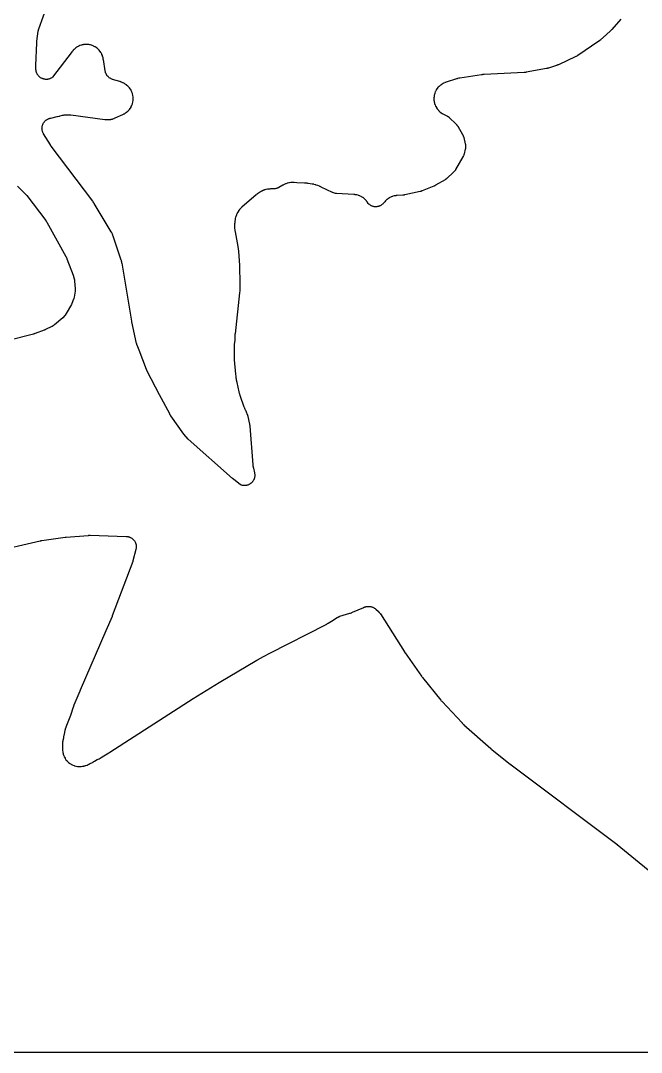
# Model space of a CAD drawing. Header units: millimetres. Extents: x 0 to 300, y 0 to 300.
# Drawn here: x 90.2 to 180.5, y -0.1 to 150 of the extents above; entities that cross this region are included whole.
import ezdxf

# ---------------------------------------------------------------- set-up
doc = ezdxf.new("R2010")
doc.units = ezdxf.units.MM
doc.layers.add('CUT', color=7, linetype='CONTINUOUS')

msp = doc.modelspace()

# ---------------------------------------------------------------- linework, layer by layer
at = {"layer": 'CUT'}
for points in [[(298.5045, -0.0625), (1.4375, -0.0625), (0.5522, -0.0625), (0.4788, -0.0589), (0.4206, -0.0503), (0.3635, -0.036), (0.3082, -0.0162), (0.255, 0.009), (0.2046, 0.0392), (0.1573, 0.0743), (0.1137, 0.1137), (0.0743, 0.1573), (0.0392, 0.2046), (0.009, 0.255), (-0.0162, 0.3082), (-0.036, 0.3635), (-0.0503, 0.4206), (-0.0589, 0.4788), (-0.0625, 0.5522), (-0.0625, 1.4375), (-0.0625, 298.5625)], [(177.4801, 150.1901), (176.1773, 148.7105), (176.1692, 148.7015), (176.1502, 148.6804), (176.142, 148.6715), (176.1319, 148.6606), (176.1235, 148.6518), (176.1039, 148.6312), (176.1018, 148.629), (176.086, 148.6133), (176.0774, 148.6049), (176.0669, 148.5946), (176.0582, 148.5863), (176.0378, 148.5671), (176.0289, 148.5589), (175.3474, 147.9329), (174.5329, 147.1881), (174.5207, 147.1771), (174.492, 147.1518), (174.4797, 147.1411), (174.4644, 147.1282), (174.4545, 147.1198), (174.4444, 147.1117), (174.4296, 147.1), (174.4165, 147.0899), (174.3859, 147.0665), (174.3727, 147.0566), (174.3564, 147.0447), (174.343, 147.0351), (174.3115, 147.0129), (174.2979, 147.0035), (171.2263, 144.9196), (171.2188, 144.9146), (171.2071, 144.9069), (171.1819, 144.8909), (171.1255, 144.8565), (171.1059, 144.845), (171.0782, 144.83), (171.0039, 144.7918), (170.9717, 144.776), (168.4354, 143.5954), (168.4226, 143.5895), (168.3926, 143.5762), (168.38, 143.5706), (168.3644, 143.564), (168.3515, 143.5586), (168.3213, 143.5462), (168.3083, 143.541), (168.2934, 143.5351), (168.2804, 143.5301), (168.2498, 143.5187), (168.2367, 143.5139), (168.2206, 143.5082), (168.2074, 143.5036), (168.1766, 143.4931), (168.1633, 143.4888), (166.9568, 143.1005), (166.943, 143.0962), (166.9107, 143.0864), (166.8968, 143.0823), (166.8798, 143.0774), (166.8658, 143.0735), (166.8331, 143.0647), (166.8191, 143.0611), (166.803, 143.057), (166.7889, 143.0536), (166.756, 143.0458), (166.7419, 143.0426), (166.7246, 143.0389), (166.7104, 143.0359), (166.6772, 143.0292), (166.663, 143.0265), (163.7418, 142.4874), (163.727, 142.4848), (163.6925, 142.4791), (163.6777, 142.4767), (163.6596, 142.474), (163.6448, 142.4719), (163.6101, 142.4673), (163.5953, 142.4654), (163.5782, 142.4634), (163.5633, 142.4618), (163.5285, 142.4583), (163.5135, 142.457), (163.4953, 142.4555), (163.4804, 142.4544), (163.4455, 142.4521), (163.4305, 142.4512), (157.6192, 142.1649), (157.6039, 142.1639), (157.5048, 142.1565), (157.4896, 142.1552), (157.3655, 142.1427), (157.3503, 142.141), (157.2517, 142.1285), (157.2366, 142.1264), (154.0871, 141.6466), (154.075, 141.6447), (153.9964, 141.631), (153.9844, 141.6288), (153.9373, 141.6197), (153.9133, 141.6145), (153.7582, 141.5777), (153.7345, 141.5715), (153.6883, 141.5586), (153.6765, 141.5551), (153.6002, 141.532), (153.5885, 141.5283), (152.0908, 141.0407), (152.0769, 141.036), (151.9869, 141.0043), (151.9731, 140.9992), (151.9195, 140.9788), (151.8923, 140.9677), (151.7199, 140.8922), (151.6673, 140.866), (151.5053, 140.7753), (151.4555, 140.7441), (151.3032, 140.638), (151.2567, 140.6021), (151.1155, 140.4816), (151.0727, 140.4413), (150.9439, 140.3076), (150.9053, 140.2633), (150.7902, 140.1176), (150.7561, 140.0698), (150.6558, 139.9135), (150.6266, 139.8626), (150.5421, 139.6973), (150.5179, 139.6438), (150.4499, 139.471), (150.4311, 139.4153), (150.3804, 139.2367), (150.3671, 139.1795), (150.3341, 138.9968), (150.3265, 138.9386), (150.3115, 138.7535), (150.3096, 138.6948), (150.3127, 138.5092), (150.3166, 138.4506), (150.3379, 138.2661), (150.3474, 138.2082), (150.3866, 138.0267), (150.4018, 137.97), (150.4586, 137.7932), (150.4793, 137.7382), (150.553, 137.5678), (150.579, 137.5152), (150.6691, 137.3528), (150.7, 137.3029), (150.8055, 137.1501), (150.8413, 137.1035), (150.9612, 136.9618), (151.0013, 136.9188), (151.1345, 136.7895), (151.1786, 136.7507), (151.3238, 136.6351), (151.3715, 136.6008), (151.5295, 136.4984), (151.5546, 136.4831), (151.6042, 136.4543), (151.617, 136.4471), (151.7007, 136.4012), (151.7136, 136.3943), (152.2142, 136.1358), (152.224, 136.1306), (152.2373, 136.1236), (152.276, 136.1017), (152.3209, 136.0749), (152.3853, 136.0326), (152.4458, 135.9891), (152.5069, 135.9409), (152.5479, 135.9056), (152.5814, 135.8753), (152.5921, 135.8651), (152.6001, 135.8574), (153.5064, 134.9728), (153.5135, 134.9658), (153.5243, 134.955), (153.542, 134.9369), (153.5654, 134.9122), (153.5858, 134.8899), (153.5886, 134.8867), (153.6226, 134.846), (153.6673, 134.7891), (153.7076, 134.7335), (153.7346, 134.6932), (153.7563, 134.6592), (153.763, 134.6481), (153.7681, 134.6396), (154.4714, 133.4496), (154.477, 133.44), (154.4845, 133.427), (154.5057, 133.3879), (154.5295, 133.3414), (154.5615, 133.2714), (154.5896, 133.2023), (154.6158, 133.129), (154.6318, 133.0774), (154.644, 133.0339), (154.6477, 133.0196), (154.6504, 133.0088), (154.8766, 132.0735), (154.8857, 132.0315), (154.9006, 131.9542), (154.9127, 131.8691), (154.9181, 131.8121), (154.9221, 131.7263), (154.922, 131.6691), (154.9178, 131.5832), (154.9122, 131.5263), (154.8998, 131.4412), (154.8847, 131.364), (154.8755, 131.322), (154.7, 130.6058), (154.6974, 130.5956), (154.6934, 130.5798), (154.6863, 130.5538), (154.6762, 130.5191), (154.6667, 130.4884), (154.6653, 130.4841), (154.646, 130.4311), (154.6175, 130.3597), (154.5876, 130.293), (154.5647, 130.2469), (154.5447, 130.2091), (154.5379, 130.1969), (154.5328, 130.1878), (153.4661, 128.3281), (153.4602, 128.318), (153.4522, 128.3044), (153.4274, 128.2648), (153.3971, 128.2191), (153.3494, 128.1537), (153.3004, 128.0926), (153.2465, 128.0312), (153.2072, 127.9904), (153.1734, 127.9571), (153.1621, 127.9466), (153.1535, 127.9386), (152.1836, 127.0553), (152.1751, 127.0477), (152.1637, 127.0376), (152.1289, 127.0083), (152.0698, 126.9609), (152.0596, 126.953), (152.0475, 126.9444), (151.985, 126.9014), (151.9469, 126.8766), (151.9338, 126.8686), (151.9241, 126.8627), (150.5624, 126.0486), (150.5563, 126.045), (150.5421, 126.0367), (150.5395, 126.0352), (150.5116, 126.0196), (150.4552, 125.9893), (150.4356, 125.9792), (150.408, 125.9661), (150.3342, 125.9329), (150.3023, 125.9193), (148.6229, 125.2399), (148.614, 125.2364), (148.6002, 125.2309), (148.5774, 125.2224), (148.5472, 125.2115), (148.5201, 125.2021), (148.4982, 125.195), (148.4857, 125.1911), (148.4811, 125.1896), (148.4539, 125.1817), (148.3931, 125.1649), (148.3565, 125.1557), (148.3441, 125.1528), (148.3348, 125.1507), (146.0861, 124.6566), (146.0795, 124.6551), (146.064, 124.6519), (146.0611, 124.6513), (146.0309, 124.6455), (145.9703, 124.635), (145.9494, 124.6317), (145.9203, 124.6281), (145.8431, 124.6199), (145.8099, 124.6171), (144.9612, 124.5592), (144.9469, 124.558), (144.854, 124.5495), (144.8397, 124.548), (144.7835, 124.5414), (144.7549, 124.5374), (144.5723, 124.5072), (144.5158, 124.495), (144.3394, 124.448), (144.2844, 124.4305), (144.1133, 124.3667), (144.0602, 124.344), (143.896, 124.2641), (143.8454, 124.2363), (143.6896, 124.141), (143.6419, 124.1085), (143.496, 123.9987), (143.4516, 123.9617), (143.317, 123.8384), (143.2764, 123.7974), (143.1542, 123.6616), (143.1177, 123.6169), (143.0684, 123.5501), (143.0405, 123.5143), (142.9879, 123.4501), (142.927, 123.3831), (142.8843, 123.3405), (142.817, 123.2799), (142.7702, 123.2419), (142.6971, 123.1883), (142.6467, 123.1552), (142.5686, 123.1093), (142.5152, 123.0814), (142.4329, 123.0435), (142.3769, 123.0211), (142.2912, 122.9918), (142.2332, 122.9751), (142.145, 122.9545), (142.0857, 122.9438), (141.9958, 122.9321), (141.9357, 122.9274), (141.8452, 122.9249), (141.7849, 122.9262), (141.6945, 122.9328), (141.6347, 122.9402), (141.5455, 122.9559), (141.4867, 122.9692), (141.3995, 122.9938), (141.3423, 123.013), (141.258, 123.0462), (141.2031, 123.071), (141.1225, 123.1125), (141.0704, 123.1428), (140.9944, 123.1921), (140.9456, 123.2275), (140.875, 123.2842), (140.8299, 123.3243), (140.7698, 123.3835), (140.7672, 123.3885), (140.6732, 123.5492), (140.641, 123.5985), (140.5317, 123.7491), (140.4948, 123.795), (140.3712, 123.9343), (140.33, 123.9763), (140.1934, 124.1028), (140.1482, 124.1406), (139.9999, 124.253), (139.9512, 124.2863), (139.7926, 124.3836), (139.7409, 124.4119), (139.5735, 124.4932), (139.5193, 124.5163), (139.3447, 124.5809), (139.2885, 124.5985), (139.1084, 124.6456), (139.0508, 124.6577), (138.8644, 124.6873), (138.8352, 124.6913), (138.778, 124.6975), (138.7634, 124.6989), (138.668, 124.7069), (138.6533, 124.708), (136.166, 124.856), (136.1238, 124.8595), (136.0466, 124.8677), (136.0143, 124.8727), (135.715, 124.9492), (135.692, 124.9574), (135.6202, 124.9868), (135.5814, 125.0038), (133.9274, 125.7742), (133.8663, 125.8093), (133.8515, 125.8174), (133.7549, 125.8693), (133.74, 125.8771), (133.6811, 125.9066), (133.6506, 125.9209), (133.4522, 126.0068), (133.3889, 126.0301), (133.1822, 126.0932), (133.1497, 126.1021), (133.1307, 126.1067), (133.1228, 126.1099), (133.0603, 126.1306), (132.8569, 126.1859), (132.8249, 126.1937), (132.7621, 126.2071), (132.746, 126.2103), (132.6408, 126.2298), (132.6246, 126.2326), (132.0065, 126.3296), (131.9867, 126.3324), (131.8578, 126.3483), (131.8379, 126.3504), (131.6886, 126.3637), (131.6806, 126.3646), (131.6566, 126.3666), (131.6095, 126.3695), (131.5974, 126.3702), (131.5532, 126.3721), (131.526, 126.3736), (131.5061, 126.3744), (130.3778, 126.3998), (129.9938, 126.4342), (129.9778, 126.4354), (129.8741, 126.4419), (129.8582, 126.4427), (129.7958, 126.4449), (129.7639, 126.4452), (129.5591, 126.4416), (129.4953, 126.4371), (129.292, 126.4118), (129.2604, 126.407), (129.2305, 126.4016), (129.2007, 126.3955), (129.0086, 126.351), (128.9793, 126.3434), (128.9595, 126.3377), (128.932, 126.3292), (128.7576, 126.2701), (128.7041, 126.2491), (128.5361, 126.1737), (128.5101, 126.1613), (128.4601, 126.1359), (128.4474, 126.1292), (128.3651, 126.0849), (128.3526, 126.078), (127.7351, 125.7261), (127.6947, 125.7044), (127.6197, 125.6666), (127.5359, 125.6296), (127.4789, 125.6078), (127.3918, 125.5795), (127.3329, 125.5636), (127.2433, 125.5443), (127.1831, 125.5345), (127.092, 125.5244), (127.0082, 125.5194), (126.9624, 125.5178), (126.5391, 125.5142), (126.5251, 125.5139), (126.4337, 125.511), (126.4197, 125.5104), (126.3648, 125.5074), (126.3368, 125.5051), (126.1575, 125.4867), (126.1019, 125.4784), (125.9275, 125.4437), (125.8729, 125.4302), (125.7002, 125.3787), (125.6734, 125.37), (125.6216, 125.3519), (125.6083, 125.3471), (125.5433, 125.3226), (125.5187, 125.3127), (125.4585, 125.2869), (125.4461, 125.2814), (125.4005, 125.2607), (125.3771, 125.2494), (125.3692, 125.2454), (125.3588, 125.2405), (125.3288, 125.2253), (125.3136, 125.2172), (125.2282, 125.1737), (125.1828, 125.1481), (125.1618, 125.135), (125.1388, 125.1226), (125.0973, 125.097), (124.992, 125.0379), (124.9789, 125.0303), (124.8947, 124.9802), (124.8819, 124.9723), (124.832, 124.9409), (124.8069, 124.9242), (124.6466, 124.8116), (124.6224, 124.7937), (124.5759, 124.7575), (124.5642, 124.7481), (124.4884, 124.6858), (124.4769, 124.6761), (122.3853, 122.8682), (122.3733, 122.8576), (122.2963, 122.7873), (122.2846, 122.7764), (122.2395, 122.733), (122.217, 122.7101), (122.0767, 122.5599), (122.0355, 122.5108), (121.9138, 122.3487), (121.8781, 122.2954), (121.7729, 122.1189), (121.7573, 122.0909), (121.7282, 122.0355), (121.7209, 122.0212), (121.6749, 121.9277), (121.668, 121.9132), (121.6248, 121.8191), (121.619, 121.806), (121.5822, 121.7207), (121.5768, 121.7075), (121.5559, 121.6557), (121.5459, 121.6289), (121.4856, 121.4558), (121.4694, 121.401), (121.4265, 121.2254), (121.4156, 121.1693), (121.3892, 120.988), (121.3858, 120.9596), (121.3804, 120.904), (121.3792, 120.8898), (121.3724, 120.7971), (121.3716, 120.7828), (121.3709, 120.7704), (121.3693, 120.7615), (121.3386, 120.5616), (121.3323, 120.4989), (121.3229, 120.2997), (121.3233, 120.2366), (121.3349, 120.0357), (121.3345, 120.0231), (121.3323, 119.9065), (121.3322, 119.8885), (121.333, 119.8186), (121.3344, 119.7827), (121.3508, 119.5503), (121.3544, 119.5146), (121.3635, 119.4453), (121.3661, 119.4275), (121.3847, 119.3124), (121.3879, 119.2948), (121.8007, 117.1502), (121.9124, 116.4721), (122.041, 114.4053), (122.1034, 111.6492), (122.0999, 111.5622), (122.0729, 110.8899), (122.0655, 110.7065), (122.0527, 110.3876), (121.3847, 104.436), (121.3837, 104.4259), (121.377, 104.356), (121.3761, 104.3452), (121.3694, 104.2579), (121.3686, 104.2473), (121.3646, 104.1781), (121.364, 104.1668), (121.3374, 103.5056), (121.266, 102.8941), (121.2646, 102.881), (121.2565, 102.7959), (121.2554, 102.7828), (121.2517, 102.7315), (121.2504, 102.7053), (121.2455, 102.5344), (121.2453, 102.5081), (121.2461, 102.4566), (121.2465, 102.4435), (121.2496, 102.358), (121.2503, 102.3449), (121.2743, 101.9395), (121.244, 101.1877), (121.2435, 101.1663), (121.2429, 101.0275), (121.2432, 101.0062), (121.2486, 100.8321), (121.2496, 100.8108), (121.2588, 100.6722), (121.2606, 100.6509), (121.4735, 98.5759), (121.4897, 98.3021), (121.4905, 98.2911), (121.4965, 98.2141), (121.4975, 98.2026), (121.5024, 98.1522), (121.5052, 98.1279), (121.5261, 97.9772), (121.5297, 97.954), (121.5369, 97.9139), (121.5389, 97.903), (121.5517, 97.8386), (121.558, 97.7953), (121.5622, 97.7703), (121.5928, 97.6083), (121.598, 97.5835), (121.6093, 97.5352), (121.6123, 97.5229), (121.6327, 97.443), (121.6359, 97.4308), (121.6582, 97.3506), (121.9562, 95.9909), (121.9604, 95.973), (121.9895, 95.8574), (121.9942, 95.8397), (122.0351, 95.6959), (122.0404, 95.6783), (122.0765, 95.5647), (122.0823, 95.5473), (122.6916, 93.8142), (122.6984, 93.7957), (122.745, 93.676), (122.7524, 93.6578), (122.8157, 93.5097), (122.8238, 93.4917), (122.8781, 93.3754), (122.8867, 93.3576), (123.014, 93.1068), (123.1637, 92.731), (123.1671, 92.7223), (123.1724, 92.7087), (123.1807, 92.6861), (123.1916, 92.6557), (123.2007, 92.6286), (123.2077, 92.6069), (123.2116, 92.5945), (123.213, 92.5899), (123.2207, 92.5628), (123.2371, 92.5024), (123.2461, 92.466), (123.2489, 92.4536), (123.251, 92.4444), (123.4947, 91.3132), (123.4977, 91.2985), (123.5045, 91.2642), (123.5073, 91.2494), (123.5106, 91.2314), (123.5131, 91.2166), (123.5188, 91.1821), (123.5211, 91.1672), (123.5236, 91.1502), (123.5256, 91.1353), (123.5301, 91.1006), (123.5319, 91.0857), (123.534, 91.0675), (123.5355, 91.0526), (123.5388, 91.0178), (123.5402, 91.0028), (123.9816, 85.4107), (123.9826, 85.3997), (123.99, 85.323), (123.9913, 85.3116), (123.9971, 85.2615), (124.0004, 85.2373), (124.0241, 85.0875), (124.0282, 85.0645), (124.0362, 85.0246), (124.0384, 85.0138), (124.0546, 84.9394), (124.0573, 84.9274), (124.2196, 84.2491), (124.2286, 84.2066), (124.2435, 84.1281), (124.2554, 84.0418), (124.2606, 83.9841), (124.2642, 83.897), (124.2638, 83.839), (124.259, 83.752), (124.2529, 83.6943), (124.2397, 83.6082), (124.2281, 83.5514), (124.2066, 83.4669), (124.1896, 83.4115), (124.16, 83.3295), (124.1377, 83.276), (124.1004, 83.1973), (124.073, 83.1461), (124.0282, 83.0714), (123.996, 83.0231), (123.9442, 82.9531), (123.9075, 82.9082), (123.8491, 82.8435), (123.8082, 82.8023), (123.7439, 82.7436), (123.6992, 82.7065), (123.6295, 82.6543), (123.5815, 82.6218), (123.5071, 82.5765), (123.4561, 82.5488), (123.3776, 82.5109), (123.3242, 82.4883), (123.2425, 82.4581), (123.1871, 82.4408), (123.1028, 82.4187), (123.0461, 82.4068), (122.96, 82.393), (122.9024, 82.3866), (122.8154, 82.3811), (122.7574, 82.3803), (122.6704, 82.3834), (122.6125, 82.3882), (122.5262, 82.3996), (122.4691, 82.41), (122.3842, 82.4297), (122.3284, 82.4456), (122.2459, 82.4734), (122.2073, 82.4885), (121.1544, 83.3061), (121.1498, 83.3097), (121.139, 83.3182), (121.1344, 83.3219), (121.1233, 83.3307), (121.1177, 83.3353), (121.1045, 83.3459), (121.0989, 83.3505), (121.0924, 83.3559), (121.0868, 83.3605), (121.0738, 83.3714), (121.0683, 83.3761), (121.0655, 83.3785), (121.059, 83.3841), (121.0438, 83.3973), (121.0373, 83.403), (114.5636, 89.1358), (113.9377, 89.8754), (112.0575, 92.53), (112.0493, 92.5419), (112.0302, 92.5697), (112.0221, 92.5817), (112.0124, 92.5964), (112.0045, 92.6086), (111.9864, 92.637), (111.9787, 92.6493), (111.97, 92.6634), (111.9625, 92.6758), (111.9453, 92.7048), (111.938, 92.7173), (111.9292, 92.7326), (111.9221, 92.7452), (111.9059, 92.7748), (111.899, 92.7875), (110.425, 95.5664), (108.6166, 99.0324), (108.611, 99.0435), (108.5979, 99.0693), (108.5924, 99.0805), (108.5858, 99.0941), (108.5804, 99.1053), (108.5681, 99.1316), (108.5628, 99.1428), (108.5569, 99.1558), (108.5519, 99.1672), (108.5403, 99.1938), (108.5354, 99.2052), (108.5295, 99.2192), (108.5248, 99.2306), (108.5139, 99.2575), (108.5093, 99.2691), (107.4289, 102.0511), (107.1472, 102.7861), (107.1447, 102.7926), (107.139, 102.8079), (107.138, 102.8107), (107.1275, 102.8405), (107.1076, 102.9006), (107.1046, 102.91), (107.0842, 102.9888), (107.0761, 103.023), (106.3865, 106.1944), (106.3834, 106.2089), (106.3803, 106.2237), (106.3793, 106.2286), (106.3769, 106.2408), (106.3758, 106.246), (106.3746, 106.2521), (106.3736, 106.2573), (106.3713, 106.2696), (106.3705, 106.2741), (106.3687, 106.284), (106.3662, 106.2982), (106.3651, 106.3044), (104.9515, 114.7084), (104.9514, 114.7091), (104.9495, 114.7199), (104.9355, 114.7949), (104.9333, 114.806), (104.9231, 114.855), (104.9178, 114.8786), (104.8814, 115.0244), (104.8754, 115.0469), (104.8642, 115.0855), (104.861, 115.096), (104.8387, 115.168), (104.8349, 115.1797), (103.6793, 118.6512), (103.6739, 118.6666), (103.6376, 118.7666), (103.6318, 118.7819), (103.6083, 118.8413), (103.5955, 118.8714), (103.5926, 118.8778), (103.5875, 118.8896), (103.4987, 119.0828), (103.4842, 119.1122), (103.4544, 119.1687), (103.4466, 119.183), (103.3944, 119.2757), (103.3861, 119.2899), (100.917, 123.4082), (100.9086, 123.4218), (100.8527, 123.5095), (100.844, 123.5229), (100.771, 123.6311), (100.7619, 123.6443), (100.7014, 123.7289), (100.692, 123.7418), (100.6914, 123.7425), (94.6639, 131.7247), (94.6573, 131.7335), (94.6423, 131.7539), (94.6359, 131.7627), (94.6281, 131.7736), (94.6218, 131.7824), (94.6072, 131.8033), (94.601, 131.8123), (94.594, 131.8226), (94.5879, 131.8317), (94.5738, 131.8528), (94.5678, 131.862), (94.5606, 131.8731), (94.5548, 131.8823), (94.5412, 131.9038), (94.5355, 131.9131), (93.5468, 133.526), (93.5244, 133.5646), (93.4853, 133.6363), (93.4464, 133.7165), (93.4233, 133.7711), (93.3926, 133.8548), (93.3749, 133.9114), (93.3526, 133.9977), (93.3406, 134.0558), (93.327, 134.1439), (93.3209, 134.2029), (93.316, 134.2919), (93.3157, 134.3512), (93.3197, 134.4402), (93.3253, 134.4993), (93.338, 134.5875), (93.3494, 134.6457), (93.3708, 134.7322), (93.3879, 134.789), (93.4178, 134.873), (93.4404, 134.9278), (93.4785, 135.0084), (93.5064, 135.0608), (93.5522, 135.1372), (93.5852, 135.1865), (93.6384, 135.2581), (93.6761, 135.3039), (93.736, 135.3698), (93.7781, 135.4117), (93.8443, 135.4713), (93.8903, 135.5088), (93.962, 135.5616), (94.0115, 135.5944), (94.0882, 135.6399), (94.1604, 135.678), (94.2003, 135.6978), (94.2385, 135.7157), (94.2488, 135.7204), (94.2627, 135.7266), (94.3043, 135.7442), (94.3744, 135.7717), (94.4056, 135.7832), (94.4373, 135.7936), (94.5093, 135.8158), (94.5528, 135.8279), (94.5676, 135.8317), (94.5785, 135.8344), (95.5335, 136.0636), (95.5907, 136.0708), (95.7741, 136.103), (95.8026, 136.1087), (95.8579, 136.1212), (95.872, 136.1246), (95.9635, 136.1476), (95.9776, 136.1513), (96.2804, 136.2353), (96.29, 136.2379), (96.305, 136.2419), (96.3299, 136.2482), (96.3635, 136.2561), (96.3934, 136.2625), (96.3976, 136.2634), (96.4506, 136.2723), (96.5232, 136.2824), (96.5742, 136.2874), (96.6924, 136.2937), (96.693, 136.2938), (96.6943, 136.2938), (96.6954, 136.2939), (96.7055, 136.294), (97.5288, 136.2968), (102.4745, 135.6257), (102.4884, 135.6239), (102.5792, 135.6138), (102.5932, 135.6124), (102.6479, 135.6076), (102.676, 135.6057), (102.8561, 135.5983), (102.9123, 135.5987), (103.0898, 135.608), (103.1458, 135.6136), (103.3217, 135.6395), (103.3769, 135.6503), (103.5495, 135.6926), (103.6035, 135.7085), (103.7738, 135.7676), (103.8001, 135.7774), (103.8511, 135.7978), (103.8641, 135.8032), (103.9481, 135.8391), (103.961, 135.8448), (103.9799, 135.8535), (105.0695, 136.35), (105.0696, 136.35), (105.083, 136.3563), (105.1702, 136.3987), (105.1836, 136.4054), (105.2353, 136.4322), (105.2614, 136.4465), (105.4266, 136.5426), (105.4766, 136.5752), (105.6293, 136.6857), (105.6758, 136.723), (105.8168, 136.8482), (105.8594, 136.8899), (105.9873, 137.0284), (106.0255, 137.0742), (106.139, 137.2247), (106.1725, 137.2741), (106.2705, 137.4351), (106.2989, 137.4875), (106.3805, 137.6575), (106.4035, 137.7125), (106.4678, 137.8897), (106.4853, 137.9468), (106.5316, 138.1295), (106.5434, 138.188), (106.5714, 138.3744), (106.5773, 138.4337), (106.5866, 138.622), (106.5866, 138.6817), (106.5772, 138.8699), (106.5712, 138.9293), (106.5432, 139.1157), (106.5314, 139.1742), (106.4849, 139.3569), (106.4674, 139.4139), (106.4031, 139.5911), (106.3799, 139.646), (106.2983, 139.816), (106.2699, 139.8684), (106.1718, 140.0294), (106.1383, 140.0787), (106.0247, 140.2292), (105.9865, 140.2749), (105.8585, 140.4134), (105.8159, 140.4551), (105.6729, 140.5819), (105.6501, 140.6012), (105.6047, 140.6376), (105.5929, 140.6468), (105.5243, 140.699), (105.4987, 140.7175), (105.4173, 140.7729), (105.4035, 140.7821), (105.3489, 140.8171), (105.3204, 140.8343), (105.1351, 140.9392), (105.0756, 140.9687), (104.8798, 141.0524), (104.8489, 141.0647), (104.788, 141.0868), (104.7723, 141.0923), (104.6698, 141.1264), (104.6539, 141.1314), (103.5884, 141.4535), (103.5426, 141.4687), (103.4596, 141.4987), (103.3707, 141.5363), (103.3131, 141.5645), (103.2288, 141.6114), (103.1745, 141.6456), (103.0957, 141.7013), (103.0453, 141.7411), (102.973, 141.8049), (102.9211, 141.8558), (102.859, 141.9233), (102.8193, 141.9711), (102.7671, 142.0406), (102.7346, 142.0885), (102.6893, 142.1627), (102.6616, 142.2135), (102.6237, 142.2917), (102.601, 142.3449), (102.5709, 142.4264), (102.5534, 142.4815), (102.5312, 142.5656), (102.5147, 142.6434), (102.5066, 142.6861), (102.2369, 144.3425), (102.234, 144.3605), (102.2339, 144.3606), (102.2314, 144.375), (102.2139, 144.4681), (102.2111, 144.4824), (102.1992, 144.538), (102.1924, 144.5664), (102.1446, 144.747), (102.127, 144.8026), (102.1205, 144.8202), (102.1123, 144.8483), (102.0911, 144.909), (102.0201, 145.0816), (101.9945, 145.1358), (101.9054, 145.3029), (101.8746, 145.3543), (101.7693, 145.5116), (101.7335, 145.5597), (101.613, 145.7058), (101.5726, 145.75), (101.4381, 145.8833), (101.3935, 145.9233), (101.2464, 146.0426), (101.1981, 146.0779), (101.0398, 146.1819), (100.9882, 146.2123), (100.8203, 146.3), (100.7659, 146.325), (100.5902, 146.3955), (100.5336, 146.415), (100.3517, 146.4677), (100.2934, 146.4814), (100.1071, 146.5157), (100.0477, 146.5236), (99.859, 146.5391), (99.7991, 146.541), (99.6098, 146.5376), (99.55, 146.5335), (99.362, 146.5113), (99.3029, 146.5013), (99.118, 146.4604), (99.0603, 146.4445), (98.8804, 146.3854), (98.8245, 146.3639), (98.6514, 146.2871), (98.5979, 146.2601), (98.4333, 146.1665), (98.3828, 146.1343), (98.2283, 146.0247), (98.1813, 145.9876), (98.0386, 145.8632), (97.9954, 145.8216), (97.864, 145.6816), (97.8441, 145.6593), (97.8062, 145.6147), (97.7967, 145.6032), (97.7355, 145.5274), (97.7263, 145.5156), (94.8562, 141.7712), (94.8503, 141.7665), (94.7791, 141.7146), (94.73, 141.6824), (94.6541, 141.6378), (94.6021, 141.6106), (94.5222, 141.5736), (94.4678, 141.5516), (94.3847, 141.5226), (94.3284, 141.506), (94.2428, 141.4852), (94.1852, 141.4742), (94.098, 141.462), (94.0396, 141.4566), (93.9515, 141.453), (93.8929, 141.4534), (93.8049, 141.4583), (93.7466, 141.4645), (93.6596, 141.478), (93.6021, 141.4898), (93.5168, 141.5118), (93.4608, 141.5292), (93.3781, 141.5594), (93.324, 141.5821), (93.2446, 141.6203), (93.193, 141.6482), (93.1178, 141.694), (93.0692, 141.7268), (92.9987, 141.7797), (92.9536, 141.8172), (92.8886, 141.8767), (92.8474, 141.9184), (92.7886, 141.9839), (92.7516, 142.0294), (92.6995, 142.1005), (92.6671, 142.1494), (92.6222, 142.2251), (92.5948, 142.277), (92.5574, 142.3568), (92.5352, 142.4111), (92.5059, 142.4941), (92.4891, 142.5503), (92.468, 142.6359), (92.4568, 142.6934), (92.4442, 142.7806), (92.4366, 142.861), (92.4335, 142.9049), (92.4159, 143.2901), (92.4155, 143.2997), (92.4147, 143.322), (92.4144, 143.3315), (92.4142, 143.3432), (92.414, 143.3528), (92.4137, 143.3751), (92.4136, 143.3846), (92.4136, 143.3956), (92.4136, 143.4052), (92.4137, 143.4275), (92.4139, 143.4371), (92.4141, 143.4488), (92.4143, 143.4583), (92.4149, 143.4806), (92.4153, 143.4902), (92.5453, 146.7918), (92.5458, 146.8035), (92.5473, 146.8309), (92.5479, 146.8426), (92.5489, 146.8569), (92.5497, 146.8686), (92.5519, 146.8958), (92.5529, 146.9075), (92.5541, 146.921), (92.5552, 146.9326), (92.5581, 146.9599), (92.5594, 146.9715), (92.5611, 146.9857), (92.5625, 146.9974), (92.5661, 147.0245), (92.5677, 147.0361), (92.7768, 148.4818), (92.7784, 148.4928), (92.7815, 148.5127), (92.7867, 148.5423), (92.7932, 148.576), (92.7998, 148.6075), (92.806, 148.6345), (92.8095, 148.6494), (92.8109, 148.6549), (92.8194, 148.687), (92.8398, 148.7581), (92.8531, 148.8004), (92.8579, 148.8146), (92.8615, 148.825), (94.094, 152.3018)], [(89.745, 125.9419), (91.0959, 124.5432), (93.8592, 120.9381), (93.8633, 120.9327), (93.8728, 120.9201), (93.8746, 120.9178), (93.8924, 120.8932), (93.9273, 120.8431), (93.9391, 120.8258), (93.9546, 120.8011), (93.9945, 120.7351), (94.0111, 120.7064), (96.8039, 115.6745), (96.8115, 115.6604), (96.8291, 115.6274), (96.8365, 115.6131), (96.8454, 115.5958), (96.8525, 115.5814), (96.8689, 115.5479), (96.8757, 115.5334), (96.8835, 115.5168), (96.8901, 115.5022), (96.9053, 115.468), (96.9116, 115.4533), (96.9192, 115.4353), (96.9253, 115.4205), (96.9393, 115.3858), (96.9451, 115.3709), (97.8593, 112.9728), (98.0053, 112.4219), (98.0078, 112.4121), (98.0117, 112.397), (98.0176, 112.3719), (98.0252, 112.3381), (98.0313, 112.3079), (98.0358, 112.284), (98.0383, 112.2702), (98.0392, 112.2651), (98.0437, 112.2353), (98.0528, 112.1687), (98.0574, 112.1287), (98.0586, 112.1151), (98.0595, 112.1051), (98.145, 111.0372), (98.1457, 111.0278), (98.1467, 111.0132), (98.1481, 110.9891), (98.1495, 110.9567), (98.1502, 110.9279), (98.1503, 110.9239), (98.1494, 110.8733), (98.1463, 110.8045), (98.1409, 110.7393), (98.1355, 110.6933), (98.1301, 110.6553), (98.1281, 110.643), (98.1266, 110.6337), (97.9785, 109.7782), (97.9259, 109.5984), (97.9242, 109.5923), (97.9241, 109.5921), (97.8219, 109.2425), (97.5944, 108.7148), (96.8219, 107.3859), (96.6804, 107.1746), (96.6648, 107.1542), (96.6394, 107.1223), (96.6305, 107.1117), (96.624, 107.1039), (96.3533, 106.7877), (96.3491, 106.7839), (96.3384, 106.7747), (96.3303, 106.7678), (95.1182, 105.754), (95.1077, 105.7454), (95.0936, 105.734), (95.0507, 105.7012), (94.9776, 105.6488), (94.9447, 105.6264), (94.9109, 105.6055), (94.8334, 105.5599), (94.7861, 105.5339), (94.7699, 105.5257), (94.7578, 105.5196), (93.8301, 105.0639), (93.8204, 105.0592), (93.7977, 105.0484), (93.788, 105.0438), (93.7761, 105.0383), (93.7663, 105.0339), (93.7434, 105.0236), (93.7335, 105.0193), (93.7222, 105.0144), (93.7123, 105.0101), (93.6891, 105.0004), (93.6792, 104.9963), (93.667, 104.9914), (93.6571, 104.9874), (93.6337, 104.9783), (93.6236, 104.9744), (92.3338, 104.4873), (92.3217, 104.4829), (92.2934, 104.4727), (92.2813, 104.4684), (92.2664, 104.4633), (92.2543, 104.4591), (92.2257, 104.4498), (92.2135, 104.4458), (92.1994, 104.4414), (92.187, 104.4376), (92.1583, 104.429), (92.1459, 104.4255), (92.1308, 104.4212), (92.1184, 104.4178), (92.0893, 104.41), (92.0769, 104.4068), (88.4491, 103.4935)], [(85.8905, 72.6745), (93.0645, 74.3404), (93.0743, 74.3426), (93.0972, 74.3477), (93.107, 74.3498), (93.119, 74.3523), (93.1288, 74.3543), (93.1519, 74.3588), (93.1617, 74.3607), (93.1731, 74.3628), (93.183, 74.3646), (93.2061, 74.3686), (93.216, 74.3703), (93.2281, 74.3722), (93.238, 74.3738), (93.2612, 74.3773), (93.2712, 74.3788), (96.6837, 74.8556), (96.6889, 74.8563), (96.701, 74.8579), (96.7062, 74.8586), (96.7186, 74.8602), (96.725, 74.861), (96.7399, 74.8628), (96.7463, 74.8636), (96.7537, 74.8644), (96.7601, 74.8651), (96.775, 74.8667), (96.7806, 74.8673), (96.7928, 74.8684), (96.81, 74.87), (96.8176, 74.8706), (100.0497, 75.1351), (100.0623, 75.136), (100.0915, 75.138), (100.1041, 75.1388), (100.1193, 75.1396), (100.1318, 75.1402), (100.161, 75.1413), (100.1735, 75.1417), (100.1879, 75.1421), (100.2004, 75.1424), (100.2297, 75.1427), (100.2422, 75.1428), (100.2575, 75.1427), (100.2701, 75.1426), (100.2993, 75.1422), (100.3119, 75.1419), (105.5537, 74.9853), (105.5635, 74.985), (105.5786, 74.9843), (105.6035, 74.983), (105.6216, 74.9817), (105.6819, 74.9756), (105.754, 74.9657), (105.8398, 74.9497), (105.8954, 74.9365), (105.9785, 74.9126), (106.033, 74.894), (106.1134, 74.8621), (106.1658, 74.8384), (106.2428, 74.799), (106.2927, 74.7703), (106.3655, 74.7237), (106.4125, 74.6904), (106.4805, 74.637), (106.524, 74.5994), (106.5866, 74.5397), (106.6263, 74.498), (106.6829, 74.4327), (106.7184, 74.3874), (106.7684, 74.3168), (106.7994, 74.2683), (106.8425, 74.1934), (106.8687, 74.1421), (106.9043, 74.0633), (106.9255, 74.0098), (106.9534, 73.928), (106.9694, 73.8727), (106.9893, 73.7885), (106.9999, 73.7319), (107.0116, 73.6463), (107.0167, 73.5889), (107.0202, 73.5025), (107.0197, 73.445), (107.0149, 73.3587), (107.009, 73.3014), (106.9959, 73.2159), (106.9801, 73.1383), (106.9705, 73.0961), (106.548, 71.4276), (106.5448, 71.4154), (106.5372, 71.3868), (106.5338, 71.3746), (106.5296, 71.3598), (106.5261, 71.3476), (106.5176, 71.3193), (106.5154, 71.3122), (103.5384, 63.4135), (103.5334, 63.4002), (103.5281, 63.3866), (103.5263, 63.382), (103.5219, 63.3709), (103.52, 63.3661), (103.5178, 63.3606), (103.5159, 63.3558), (103.5114, 63.3447), (103.5097, 63.3405), (103.5059, 63.3316), (103.5005, 63.3188), (103.4981, 63.3132), (102.6081, 61.2435), (98.866, 52.6227), (98.8636, 52.6172), (98.8474, 52.5788), (98.845, 52.5729), (98.8253, 52.5248), (98.8229, 52.5189), (98.8077, 52.4808), (98.8053, 52.4745), (98.536, 51.7742), (97.9541, 50.4212), (97.9493, 50.4096), (97.9185, 50.3337), (97.9139, 50.322), (97.8773, 50.226), (97.873, 50.2142), (97.8454, 50.1371), (97.8413, 50.1252), (97.4433, 48.9329), (96.7987, 47.2568), (96.7945, 47.2454), (96.7677, 47.1713), (96.7637, 47.1598), (96.7485, 47.1149), (96.7411, 47.0918), (96.6966, 46.9406), (96.6903, 46.9172), (96.6787, 46.8712), (96.6759, 46.8594), (96.6583, 46.7826), (96.6557, 46.7707), (96.543, 46.2299), (96.525, 46.17), (96.5201, 46.1528), (96.502, 46.0855), (96.4937, 46.0507), (96.4469, 45.8233), (96.4407, 45.7881), (96.4307, 45.7191), (96.4284, 45.7014), (96.423, 45.6541), (96.3468, 45.2879), (96.3438, 45.273), (96.3261, 45.1757), (96.3236, 45.1607), (96.3145, 45.102), (96.3105, 45.0719), (96.29, 44.8753), (96.2876, 44.845), (96.2845, 44.7857), (96.2839, 44.7705), (96.2811, 44.6716), (96.2809, 44.6564), (96.2797, 44.2019), (96.2799, 44.187), (96.282, 44.0901), (96.2825, 44.0752), (96.2853, 44.0171), (96.2874, 43.9874), (96.2997, 43.8608), (96.3024, 43.8199), (96.3238, 43.6333), (96.3335, 43.5746), (96.3733, 43.391), (96.3887, 43.3336), (96.4465, 43.1548), (96.4675, 43.0992), (96.5427, 42.927), (96.5691, 42.8738), (96.661, 42.7099), (96.6925, 42.6595), (96.8001, 42.5055), (96.8365, 42.4585), (96.9588, 42.3159), (96.9997, 42.2727), (97.1355, 42.1429), (97.1805, 42.104), (97.3285, 41.9882), (97.3771, 41.954), (97.5358, 41.8534), (97.5875, 41.8242), (97.7554, 41.7398), (97.8098, 41.7158), (97.9852, 41.6485), (98.0417, 41.6299), (98.2229, 41.5803), (98.2809, 41.5675), (98.4661, 41.536), (98.5252, 41.529), (98.7126, 41.516), (98.772, 41.5148), (98.9598, 41.5204), (99.0191, 41.5251), (99.208, 41.5496), (99.2374, 41.5542), (99.2945, 41.5645), (99.3091, 41.5673), (99.4037, 41.5868), (99.4182, 41.59), (99.4755, 41.6033), (99.4887, 41.6065), (99.5741, 41.6284), (99.5872, 41.6319), (99.6382, 41.6462), (99.6642, 41.6541), (99.8293, 41.7086), (99.88, 41.7279), (100.0396, 41.7971), (100.0642, 41.8084), (100.1118, 41.8317), (100.1239, 41.8377), (100.2023, 41.8782), (100.2143, 41.8846), (100.7355, 42.1689), (100.7466, 42.1751), (100.7544, 42.1796), (100.7732, 42.1886), (100.8277, 42.2164), (100.8416, 42.2238), (100.9313, 42.2725), (100.945, 42.2802), (101.3522, 42.5156), (101.4701, 42.5701), (101.4892, 42.5793), (101.6118, 42.6413), (101.6305, 42.6512), (101.7815, 42.7344), (101.7999, 42.7449), (101.9179, 42.8154), (101.9358, 42.8266), (101.9381, 42.828), (102.3225, 43.0766), (103.0317, 43.4866), (103.0378, 43.4902), (103.0797, 43.515), (103.0861, 43.5189), (103.1379, 43.5506), (103.1442, 43.5545), (103.1848, 43.58), (103.1915, 43.5842), (115.2852, 51.4006), (119.0585, 53.7129), (124.555, 56.9656), (124.6326, 57.0083), (124.6356, 57.01), (125.5093, 57.491), (126.4679, 58.0188), (134.6242, 62.1827), (134.6356, 62.1886), (134.7091, 62.2282), (134.7203, 62.2344), (134.8116, 62.286), (134.8227, 62.2924), (134.8314, 62.2976), (134.8405, 62.3027), (134.853, 62.31), (134.9338, 62.358), (134.9462, 62.3655), (135.4315, 62.6699), (136.2643, 63.1893), (136.2726, 63.1944), (136.2856, 63.2023), (136.3073, 63.2151), (136.3365, 63.2318), (136.3627, 63.2461), (136.3668, 63.2483), (136.4144, 63.2717), (136.4799, 63.3015), (136.5432, 63.3274), (136.5886, 63.344), (136.6266, 63.3569), (136.639, 63.3609), (136.6485, 63.3638), (138.0629, 63.7938), (138.0796, 63.7991), (138.1871, 63.8353), (138.2036, 63.8411), (138.3372, 63.8903), (138.3535, 63.8966), (138.4588, 63.939), (138.4749, 63.9457), (140.1123, 64.6604), (140.1217, 64.6644), (140.1363, 64.6706), (140.1606, 64.6804), (140.1933, 64.6932), (140.2226, 64.704), (140.2268, 64.7054), (140.2791, 64.722), (140.3511, 64.7423), (140.4202, 64.7589), (140.4694, 64.7687), (140.5104, 64.7759), (140.5237, 64.7779), (140.5339, 64.7794), (140.5949, 64.7879), (140.6384, 64.7929), (140.7182, 64.8001), (140.8057, 64.8037), (140.8639, 64.8033), (140.9513, 64.7984), (141.0092, 64.7924), (141.0957, 64.779), (141.1528, 64.7674), (141.2376, 64.7457), (141.2932, 64.7285), (141.3755, 64.6987), (141.4292, 64.6762), (141.5082, 64.6386), (141.5595, 64.611), (141.6345, 64.5658), (141.6829, 64.5334), (141.7531, 64.4812), (141.815, 64.4302), (141.8481, 64.4016), (142.2438, 64.0427), (142.2513, 64.0358), (142.2627, 64.0252), (142.2814, 64.0074), (142.3061, 63.9831), (142.3276, 63.9612), (142.3306, 63.9581), (142.3667, 63.9178), (142.4141, 63.8614), (142.4571, 63.8063), (142.4859, 63.7661), (142.509, 63.7323), (142.5162, 63.7211), (142.5217, 63.7126), (146.0157, 58.2068), (146.0192, 58.2015), (146.0434, 58.1641), (146.0472, 58.1584), (146.0779, 58.1122), (146.0817, 58.1066), (146.1064, 58.0704), (146.1105, 58.0645), (148.4933, 54.6608), (148.4991, 54.6527), (148.5398, 54.5965), (148.5462, 54.5879), (148.5982, 54.5188), (148.6046, 54.5105), (148.6466, 54.4566), (148.6536, 54.4478), (151.3281, 51.15), (151.3344, 51.1424), (151.3783, 51.0899), (151.3852, 51.0819), (151.4412, 51.0175), (151.448, 51.0098), (151.4931, 50.9596), (151.5006, 50.9515), (154.4008, 47.8451), (154.4106, 47.8349), (154.4748, 47.7693), (154.4848, 47.7594), (154.5673, 47.6789), (154.5775, 47.6692), (154.6447, 47.6067), (154.6552, 47.5972), (158.5823, 44.1143), (158.5879, 44.1094), (158.6273, 44.0753), (158.6334, 44.0701), (158.6831, 44.0283), (158.6892, 44.0233), (158.7288, 43.9907), (158.7354, 43.9854), (161.4662, 41.8108), (161.4694, 41.8083), (161.4915, 41.7909), (161.4949, 41.7883), (161.5227, 41.7668), (161.5261, 41.7642), (161.5482, 41.7473), (161.5518, 41.7446), (176.8971, 30.2285), (176.9078, 30.2204), (176.9189, 30.212), (176.9226, 30.2091), (176.9315, 30.2022), (176.9354, 30.1992), (176.9398, 30.1957), (176.9437, 30.1927), (176.9526, 30.1856), (176.956, 30.183), (176.9631, 30.1772), (176.9734, 30.1689), (176.9779, 30.1653), (184.1324, 24.2944)]]:
    msp.add_lwpolyline(points, dxfattribs=at)

doc.saveas('drawing.dxf')
